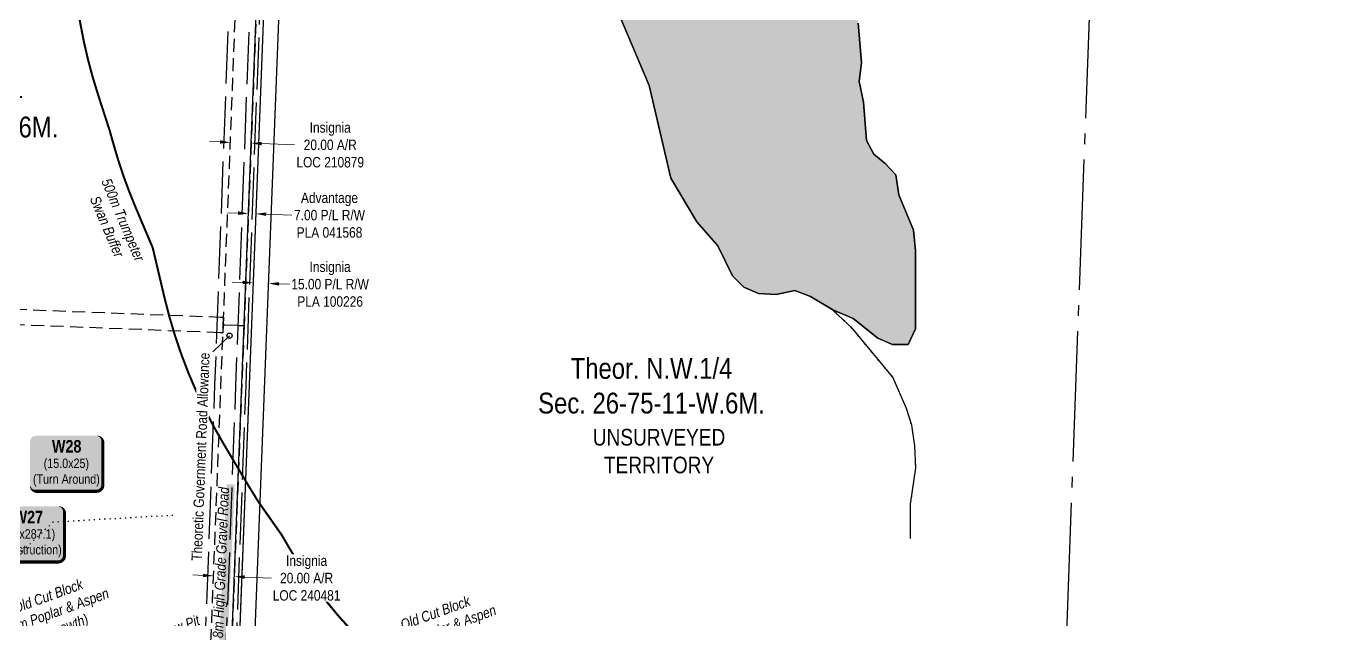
# Model space of a CAD drawing. Extents: x 333858 to 342713, y 6154085 to 6163590.
# Drawn here: x 335499 to 336762, y 6156683 to 6157253 of the extents above; entities that cross this region are included whole.
import ezdxf

# ---------------------------------------------------------------- set-up
doc = ezdxf.new("R2010")
doc.units = 0
doc.header["$LTSCALE"] = 5
doc.header["$PDSIZE"] = 0.5
for name, pattern in [('DASHDOT2', [12.7, 6.35, -3.175, 0, -3.175]), ('foc-ACCESSROAD', [3.75, 2.5, -1.25]), ('foc-QUARTERLINE', [33, 25, -3, 2, -3]), ('foc-TOPO', [1, 0.2, -0.8]), ('foc-UNSURVEYED', [12.5, 10, -2.5]), ('foc-WHEELTRACKS', [2, 0.4, -1.6])]:
    doc.linetypes.add(name, pattern=pattern)
doc.layers.get('Defpoints').update_dxf_attribs({"color": 9})
for name, color, linetype in [('AS-ROADS', 254, 'Continuous'), ('AS-WILDLIFE', 131, 'DASHDOT2'), ('C-SYMBOL', 7, 'Continuous'), ('F-AR', 190, 'foc-ACCESSROAD'), ('F-RW', 190, 'Continuous'), ('L-QSEC', 8, 'foc-QUARTERLINE'), ('L-ROAD-T', 7, 'Continuous'), ('L-UNS-T', 3, 'Continuous'), ('L-USEC', 7, 'foc-UNSURVEYED'), ('P-TEMP-BLOCKS', 250, 'Continuous'), ('SRD_Environmental_Z11', 7, 'Continuous'), ('T-VEGETATION CHANGE', 104, 'foc-TOPO'), ('T-WATER', 160, 'Continuous'), ('T-WATER-H', 133, 'Continuous'), ('T-WATER-P3', 160, 'foc-WHEELTRACKS')]:
    doc.layers.add(name, color=color, linetype=linetype)
for name, color, linetype, lineweight in [('F-AR-T', 190, 'Continuous', 9), ('F-RW-T', 190, 'Continuous', 9), ('T-TEXT', 48, 'Continuous', 18)]:
    doc.layers.add(name, color=color, linetype=linetype, lineweight=lineweight)
doc.styles.add('175L', font='ARIALN.TTF', dxfattribs={"height": 20})
doc.styles.add('80', font='ARIALN.TTF', dxfattribs={"height": 10})
doc.styles.add('80CG', font='ARIALN.TTF', dxfattribs={"height": 10})
doc.styles.add('80L', font='ARIALN.TTF', dxfattribs={"height": 10})
doc.styles.add('80LS', font='ARIALNI.TTF', dxfattribs={"height": 10})
doc.styles.add('BOLD', font='ARIALNB.TTF')
doc.styles.add('foc-LtypeFont', font='ARIALN.TTF', dxfattribs={"height": 7.35})
doc.linetypes.add('foc-TOPO-flowdirection-NOLINE', pattern='A,0,[">",foc-LtypeFont,S=0.3,R=0,X=0,Y=-0.945],-20,[">",foc-LtypeFont,S=0.3,R=0,X=0,Y=-0.945],0', length=20)
doc.dimstyles.new('Compass 5 000', dxfattribs={"dimscale": 5, "dimtxt": 9, "dimasz": 2, "dimexe": 0.2, "dimexo": 0.0625, "dimgap": 0.5, "dimtad": 0, "dimtih": 1, "dimtoh": 1, "dimzin": 0, "dimdsep": 46, "dimtxsty": '80CG', "dimcen": 0.1, "dimse1": 1, "dimse2": 1, "dimclrd": 256, "dimclrt": 256, "dimaunit": 1, "dimadec": 4, "dimazin": 0, "dimtfac": 0.06, "dimtofl": 0, "dimtmove": 0, "dimatfit": 1, "dimfxl": 0.2, "dimtolj": 1, "dimtzin": 0, "dimlwd": -1, "dimarcsym": 0})

# ---------------------------------------------------------------- blocks, each defined once
blk = doc.blocks.new('*D467')
at = {"layer": 'Defpoints', "color": 0, "transparency": 16777216}
for p in [(335716.5, 6157008), (335731.5, 6157007.4), (335731.5, 6157006.3)]:
    blk.add_point(p, dxfattribs=at)
at = {"layer": 'F-RW-T', "transparency": 16777216}
for p, q in [((335706.5, 6157007.3), (335696.5, 6157007.7)), ((335741.5, 6157006), (335751.5, 6157005.6))]:
    blk.add_line(p, q, dxfattribs=at)
for points in [[(335706.6, 6157009), (335706.4, 6157005.7), (335716.5, 6157006.9)], [(335741.5, 6157007.6), (335741.4, 6157004.3), (335731.5, 6157006.3)]]:
    blk.add_solid(points, dxfattribs=at)
at = {"layer": 'F-RW-T', "transparency": 16777216, "insert": (335790.5, 6157005.6), "char_height": 10, "attachment_point": 5, "style": '80CG'}
blk.add_mtext('\\A1;Insignia\\P15.00 P/L R/W\\PPLA 100226', dxfattribs=at)
blk = doc.blocks.new('*D479')
at = {"layer": 'Defpoints', "color": 0, "transparency": 16777216}
for p in [(335694.7, 6157141.3), (335714.7, 6157141.1), (335714.7, 6157140.5)]:
    blk.add_point(p, dxfattribs=at)
at = {"layer": 'F-AR-T', "transparency": 16777216}
for p, q in [((335684.7, 6157142.2), (335674.7, 6157142.6)), ((335724.7, 6157140.7), (335756.3, 6157139.4))]:
    blk.add_line(p, q, dxfattribs=at)
for points in [[(335684.8, 6157143.9), (335684.6, 6157140.6), (335694.7, 6157141.8)], [(335724.7, 6157142.3), (335724.6, 6157139), (335714.7, 6157141.1)]]:
    blk.add_solid(points, dxfattribs=at)
at = {"layer": 'F-AR-T', "transparency": 16777216, "insert": (335790.6, 6157139.4), "char_height": 10, "attachment_point": 5, "style": '80CG'}
blk.add_mtext('\\A1;Insignia\\P20.00 A/R\\PLOC 210879', dxfattribs=at)
blk = doc.blocks.new('*U492')
at = {"true_color": 0x99e6ff}
h = blk.add_hatch(color=141, dxfattribs=at)
edge = h.paths.add_edge_path()
edge.add_line((-29, -34.9), (29, -34.9))
edge.add_arc((29, -28.9), 6, 270, 360)
edge.add_line((35, -28.9), (35, 12.5))
edge.add_arc((29, 12.5), 6, 0, 90)
edge.add_line((29, 18.5), (-29, 18.5))
edge.add_arc((-29, 12.5), 6, 90, 180)
edge.add_line((-35, 12.5), (-35, -28.9))
edge.add_arc((-29, -28.9), 6, 180, 270)
at = {"color": 250, "flags": 128}
blk.add_lwpolyline([(-29, -34.9, 3, 3, 0), (29, -34.9, 3, 3, 0.414214), (35, -28.9, 3, 3, 0), (35, 12.5, 3, 0, 0.414214), (29, 18.5, 0, 0, 0), (-29, 18.5, 0, 0, 0.414214), (-35, 12.5, 0, 0, 0), (-35, -28.9, 0, 3, 0.414214)], format="xyseb", close=True, dxfattribs=at)
at = {"flags": 128}
blk.add_lwpolyline([(-24.2, -18.7, 0, 7.5, 0), (0, 0, 0, 0, 0)], format="xyseb", dxfattribs=at)
at = {"color": 250}
for tag, p, height, style in [('TEMP_AREA_W1_001', (-9.2, 2.2), 12, 'BOLD'), ('ENTER_TEXT_001', (-30.7, -12.5), 9, '80')]:
    blk.add_attdef(tag, p, '', height=height, dxfattribs=dict(at, style=style))
blk = doc.blocks.new('*D556')
at = {"layer": 'Defpoints', "color": 0, "transparency": 16777216}
for p in [(335719.1, 6157073.2), (335706.7, 6156936.1), (335713.7, 6156935.8)]:
    blk.add_point(p, dxfattribs=at)
at = {"layer": 'F-RW-T', "transparency": 16777216}
for p, q in [((335702.1, 6157073.9), (335692.1, 6157074.3)), ((335729, 6157072.8), (335753.7, 6157071.9))]:
    blk.add_line(p, q, dxfattribs=at)
for points in [[(335702.1, 6157075.6), (335702, 6157072.2), (335712.1, 6157073.5)], [(335729.1, 6157074.5), (335729, 6157071.2), (335719.1, 6157073.2)]]:
    blk.add_solid(points, dxfattribs=at)
at = {"layer": 'F-RW-T', "transparency": 16777216, "insert": (335789.9, 6157071.9), "char_height": 10, "attachment_point": 5, "style": '80CG'}
blk.add_mtext('\\A1;Advantage\\P7.00 P/L R/W\\PPLA 041568', dxfattribs=at)
blk = doc.blocks.new('*D651')
at = {"layer": 'Defpoints', "color": 0, "transparency": 16777216}
for p in [(335686.6, 6156932.1), (335706.5, 6156931.3), (335698.5, 6156724.7)]:
    blk.add_point(p, dxfattribs=at)
at = {"layer": 'F-AR-T', "transparency": 16777216}
for p, q in [((335668.5, 6156725.9), (335658.5, 6156726.3)), ((335708.5, 6156724.3), (335734.4, 6156723.3))]:
    blk.add_line(p, q, dxfattribs=at)
for points in [[(335668.6, 6156727.5), (335668.5, 6156724.2), (335678.5, 6156725.5)], [(335708.6, 6156726), (335708.4, 6156722.7), (335698.5, 6156724.7)]]:
    blk.add_solid(points, dxfattribs=at)
at = {"layer": 'F-AR-T', "transparency": 16777216, "insert": (335767.9, 6156723.3), "char_height": 10, "attachment_point": 5, "style": '80CG', "bg_fill": 3, "box_fill_scale": 1.1, "bg_fill_color": 256, "bg_fill_true_color": 13158600, "bg_fill_transparency": 0}
blk.add_mtext('\\A1;Insignia\\P20.00 A/R\\PLOC 240481', dxfattribs=at)

msp = doc.modelspace()

# ---------------------------------------------------------------- hatches: boundary and pattern name
at = {"layer": 'T-WATER-H'}
h = msp.add_hatch(color=256, dxfattribs=at)
h.dxf.hatch_style = 1
h.paths.add_polyline_path([(336038.96, 6157397.84), (336038.903, 6157398.175), (336042.898, 6157342.244), (336057.334, 6157297.579), (336063.874, 6157274.326), (336096.836, 6157196.423), (336117.812, 6157107.533), (336142.782, 6157065.584), (336162.758, 6157042.613), (336176.743, 6157013.649), (336187.729, 6157002.662), (336201.712, 6156996.67), (336218.692, 6156995.671), (336236.671, 6156999.665), (336251.652, 6156993.675), (336273.293, 6156981.022), (336292.603, 6156972.7), (336316.574, 6156953.724), (336330.559, 6156947.731), (336345.541, 6156947.732), (336352.531, 6156962.713), (336352.531, 6157037.621), (336350.533, 6157057.596), (336336.55, 6157091.554), (336333.553, 6157110.53), (336323.565, 6157121.517), (336312.578, 6157130.505), (336305.586, 6157143.49), (336302.589, 6157180.444), (336298.594, 6157200.421), (336300.591, 6157218.398), (336297.594, 6157256.351), (336291.547, 6157288.738), (336283.61, 6157331.259), (336280.998, 6157388.704)])

# ---------------------------------------------------------------- linework, layer by layer
at = {"layer": 'AS-ROADS', "flags": 128}
msp.add_lwpolyline([(335677.07, 6156407.773, 7.998, 7.998, 0), (335683.471, 6156552.18, 7.998, 7.998, 0), (335684.794, 6156584.904, 7.998, 7.998, 0), (335686.003, 6156623.478, 7.998, 7.998, 0), (335687.345, 6156649.5, 7.998, 7.998, 0), (335695.054, 6156813.346, 0, 0, 0)], format="xyseb", dxfattribs=at)
at = {"layer": 'AS-WILDLIFE', "const_width": 2, "flags": 128}
msp.add_lwpolyline([(335878.177, 6159015.63), (335862.984, 6159008.537), (335846.308, 6158999.977), (335829.965, 6158990.797), (335813.977, 6158981.01), (335798.368, 6158970.631), (335785.383, 6158961.642), (335769.719, 6158950.343), (335754.504, 6158938.448), (335739.759, 6158925.974), (335725.508, 6158912.94), (335711.771, 6158899.365), (335698.568, 6158885.269), (335685.92, 6158870.673), (335675.064, 6158857.639), (335662.952, 6158842.43), (335651.44, 6158826.761), (335640.546, 6158810.656), (335630.287, 6158794.14), (335620.678, 6158777.237), (335611.735, 6158759.973), (335603.469, 6158742.374), (335595.895, 6158724.467), (335589.022, 6158706.278), (335582.863, 6158687.837), (335577.869, 6158671.857), (335572.392, 6158653.043), (335567.656, 6158634.029), (335563.67, 6158614.844), (335560.439, 6158595.517), (335557.968, 6158576.079), (335556.261, 6158556.558), (335555.32, 6158536.986), (335555.148, 6158517.392), (335555.743, 6158497.806), (335556.743, 6158477.831), (335559.628, 6158443.692), (335562.413, 6158426.803), (335563.714, 6158400.353), (335566.62, 6158365.787), (335568.95, 6158348.746), (335552.16, 6158306.298), (335550.812, 6158302.309), (335545.817, 6158287.328), (335540.469, 6158270.275), (335535.734, 6158253.043), (335531.618, 6158235.652), (335528.127, 6158218.125), (335525.264, 6158200.484), (335523.034, 6158182.752), (335521.44, 6158164.952), (335520.483, 6158147.107), (335520.165, 6158129.238), (335520.166, 6158103.876), (335520.166, 6158049.371), (335520.374, 6158034.97), (335523.228, 6157994.137), (335525.292, 6157975.595), (335522.001, 6157956.96), (335519.441, 6157938.212), (335517.614, 6157919.377), (335516.525, 6157900.486), (335516.174, 6157881.567), (335516.175, 6157846.61), (335516.439, 6157830.373), (335517.23, 6157814.153), (335518.549, 6157797.967), (335520.392, 6157781.833), (335522.759, 6157765.767), (335527.233, 6157738.475), (335527.576, 6157725.45), (335527.092, 6157719.252), (335526.32, 6157676.315), (335526.962, 6157650.674), (335525.426, 6157603.056), (335525.492, 6157568.883), (335528.49, 6157485.984), (335529.809, 6157468.968), (335529.485, 6157452.607), (335529.733, 6157436.244), (335530.553, 6157419.9), (335531.945, 6157403.595), (335533.905, 6157387.348), (335536.432, 6157371.18), (335542.194, 6157337.762), (335544.417, 6157306.639), (335545.941, 6157289.48), (335548.055, 6157272.383), (335550.756, 6157255.369), (335554.043, 6157238.458), (335557.911, 6157221.671), (335562.354, 6157205.027), (335567.369, 6157188.546), (335578.85, 6157153.024), (335582.789, 6157139.021), (335587.293, 6157123.924), (335592.27, 6157108.977), (335597.717, 6157094.194), (335603.626, 6157079.589), (335620.14, 6157040.56), (335631.422, 6156992.752), (335636.153, 6156974.286), (335641.585, 6156956.013), (335647.71, 6156937.961), (335654.52, 6156920.156), (335662.003, 6156902.623), (335670.149, 6156885.389), (335678.947, 6156868.478), (335688.383, 6156851.914), (335713.354, 6156809.965), (335721.336, 6156797.009), (335743.846, 6156764.955), (335753.372, 6156748.703), (335763.537, 6156732.844), (335774.325, 6156717.401), (335785.719, 6156702.401), (335797.702, 6156687.866), (335810.254, 6156673.819), (335823.355, 6156660.283), (335834.34, 6156649.297), (335848.041, 6156636.107), (335862.234, 6156623.448), (335876.898, 6156611.338), (335892.012, 6156599.795), (335907.554, 6156588.835), (335923.502, 6156578.475), (335939.833, 6156568.729), (335956.523, 6156559.611), (335973.547, 6156551.135), (335990.882, 6156543.313), (336004.866, 6156537.32), (336020.407, 6156530.78), (336036.209, 6156524.896), (336052.244, 6156519.678), (336068.482, 6156515.135), (336084.896, 6156511.276), (336092.536, 6156507.006), (336119.714, 6156494.381), (336133.698, 6156488.387), (336150.738, 6156481.453), (336168.021, 6156475.151), (336185.525, 6156469.489), (336203.224, 6156464.475), (336221.097, 6156460.115), (336239.118, 6156456.417), (336257.263, 6156453.385), (336275.507, 6156451.022), (336293.825, 6156449.332), (336312.194, 6156448.318), (336330.587, 6156447.98), (336345.569, 6156447.981), (336382.336, 6156449.337), (336401.879, 6156451.167), (336421.335, 6156453.762), (336440.673, 6156457.119), (336457.177, 6156460.657)], dxfattribs=at)
at = {"layer": 'F-AR'}
for points in [[(335687.895, 6156966.518), (335704.852, 6157402.971), (335609.056, 6157738.32), (335289.32, 6158203.265), (335253.74, 6158259.196), (335222.248, 6158287.715), (334867.819, 6158469.333), (334869.555, 6158490.911), (335233.715, 6158304.308), (335269.161, 6158272.208), (335306.162, 6158214.063), (335627.384, 6157746.956), (335724.957, 6157405.389), (335707.877, 6156965.767)], [(335687.886, 6156966.519), (335687.6, 6156958.919), (335684.475, 6156959.04), (335373.696, 6156971.076), (335373.974, 6156978.551), (335374.263, 6156986.072), (335685.033, 6156974.021), (335688.186, 6156973.9), (335687.886, 6156966.519)]]:
    msp.add_lwpolyline(points, close=True, dxfattribs=at)
at = {"layer": 'F-AR', "flags": 128}
msp.add_lwpolyline([(335707.877, 6156965.767), (335682.967, 6156324.564), (335682.068, 6156301.416), (335628.903, 6156255.648), (335606.795, 6156202.064), (335603.715, 6156194.597), (335600.915, 6156195.314), (335598.983, 6156195.808), (335591.374, 6156197.756), (335574.302, 6156202.07), (335559.35, 6156205.849), (335552.051, 6156207.694), (335586.099, 6156208.748), (335587.946, 6156208.806), (335588.478, 6156210.095), (335612.238, 6156267.687), (335650.164, 6156300.335), (335662.939, 6156324.136), (335687.895, 6156966.518)], close=True, dxfattribs=at)
at = {"layer": 'F-RW'}
msp.add_lwpolyline([(335731.995, 6157406.249), (335715.232, 6156974.784), (335697.007, 6156505.64), (335696.273, 6156486.756), (335714.31, 6156475.535), (335842.863, 6156395.528), (335894.256, 6156344.012), (336313.241, 6156152.544), (336506.16, 6156065.377), (336505.562, 6156049.19), (336307.036, 6156138.891), (335885.552, 6156331.501), (335833.478, 6156383.743), (335688.764, 6156473.765), (335690.013, 6156505.904), (335724.957, 6157405.389)], dxfattribs=at)
at = {"layer": 'F-RW', "flags": 128}
for points in [[(335731.995, 6157406.249), (335696.273, 6156486.756), (335842.874, 6156395.56), (335894.256, 6156344.012), (336313.241, 6156152.544), (336707.563, 6155974.376), (336721.653, 6155967.97), (336874.605, 6156078.015), (336877.942, 6156168.666), (336874.846, 6156328.911), (336949.031, 6156395.923), (337118.466, 6156387.314), (337187.202, 6156449.401), (337278.884, 6156532.224), (337289.635, 6156545.597)], [(337270.959, 6156546.302), (337267.944, 6156542.552), (337165.725, 6156450.21), (337113.021, 6156402.606), (336943.588, 6156411.215), (336859.736, 6156335.472), (336862.955, 6156169.218), (336859.888, 6156085.902), (336717.143, 6155983.2), (336712.516, 6155985.304), (336318.204, 6156163.467), (335901.219, 6156354.021), (335850.391, 6156405.014), (335711.463, 6156491.436), (335747.073, 6157408.066)]]:
    msp.add_lwpolyline(points, dxfattribs=at)
at = {"layer": 'L-QSEC', "flags": 128}
msp.add_lwpolyline([(336491.809, 6156505.669), (336520.419, 6157279.615)], dxfattribs=at)
at = {"layer": 'L-USEC', "flags": 128}
for points in [[(335694.543, 6157310.788), (335679.584, 6156908.825), (335664.623, 6156506.862)], [(335714.642, 6157310.04), (335699.683, 6156908.077), (335684.722, 6156506.114)], [(335694.771, 6156505.725), (335709.731, 6156907.688), (335724.691, 6157309.65)]]:
    msp.add_lwpolyline(points, dxfattribs=at)
at = {"layer": 'SRD_Environmental_Z11'}
msp.add_lwpolyline([(336297.594, 6157256.351), (336300.591, 6157218.398), (336298.594, 6157200.421), (336302.589, 6157180.444), (336305.586, 6157143.49), (336312.578, 6157130.505), (336323.565, 6157121.517), (336333.553, 6157110.53), (336336.55, 6157091.554), (336350.533, 6157057.596), (336352.531, 6157037.621), (336352.531, 6156962.713), (336345.541, 6156947.732), (336330.559, 6156947.731), (336316.574, 6156953.724), (336292.603, 6156972.7), (336273.293, 6156981.022), (336251.652, 6156993.675), (336236.671, 6156999.665), (336218.692, 6156995.671), (336201.712, 6156996.67), (336187.729, 6157002.662), (336176.743, 6157013.649), (336162.758, 6157042.613), (336142.782, 6157065.584), (336117.812, 6157107.533), (336096.836, 6157196.423), (336063.874, 6157274.326)], dxfattribs=at)
at = {"layer": 'T-VEGETATION CHANGE', "flags": 128}
msp.add_lwpolyline([(335639.554, 6156783.52), (335524.288, 6156776.938), (335446.347, 6156703.43), (335403.534, 6156626.631), (335364.015, 6156578.358), (335325.593, 6156557.512), (335305.833, 6156498.267), (335360.722, 6156454.382), (335362.696, 6156418.205)], dxfattribs=at)
at = {"layer": 'T-WATER'}
msp.add_lwpolyline([(336063.874, 6157274.326), (336096.836, 6157196.423), (336117.812, 6157107.533), (336142.782, 6157065.584), (336162.758, 6157042.613), (336176.743, 6157013.649), (336187.729, 6157002.662), (336201.712, 6156996.67), (336218.692, 6156995.671), (336236.671, 6156999.665), (336251.652, 6156993.675), (336273.293, 6156981.022), (336292.603, 6156972.7), (336316.574, 6156953.724), (336330.559, 6156947.731), (336345.541, 6156947.732), (336352.531, 6156962.713), (336352.531, 6157037.621), (336350.533, 6157057.596), (336336.55, 6157091.554), (336333.553, 6157110.53), (336323.565, 6157121.517), (336312.578, 6157130.505), (336305.586, 6157143.49), (336302.589, 6157180.444), (336298.594, 6157200.421), (336300.591, 6157218.398), (336297.594, 6157256.351)], dxfattribs=at)
at = {"layer": 'T-WATER-P3', "flags": 128}
msp.add_lwpolyline([(336347.938, 6156761.323), (336347.937, 6156794.289), (336352.932, 6156829.252), (336351.933, 6156850.231), (336348.936, 6156870.21), (336343.94, 6156886.192), (336330.953, 6156916.162), (336291.991, 6156963.113), (336273.676, 6156980.428)], dxfattribs=at)
at = {"layer": 'T-WATER-P3', "linetype": 'foc-TOPO-flowdirection-NOLINE', "flags": 128}
msp.add_lwpolyline([(336347.938, 6156761.323), (336347.937, 6156794.289), (336352.932, 6156829.252), (336351.933, 6156850.231), (336348.936, 6156870.21), (336343.94, 6156886.192), (336330.953, 6156916.162), (336291.991, 6156963.113), (336273.676, 6156980.428)], dxfattribs=at)

# ---------------------------------------------------------------- block references
at = {"layer": 'P-TEMP-BLOCKS'}
ref = msp.add_blockref('*U492', (335537.225, 6156841.588), dxfattribs=dict(at, xscale=0.99980306, yscale=0.99980306, zscale=0.99980306))
ref.add_attrib('TEMP_AREA_W1_001', 'W28', (335523.377, 6156843.934), dxfattribs={"layer": '0', "color": 250, "height": 11.9976, "style": 'BOLD'})
ref.add_attrib('ENTER_TEXT_001', '(15.0x25)', (335515.453, 6156829.121), dxfattribs={"layer": '0', "color": 250, "height": 8.9982, "style": '80'})
ref.add_attrib('ENTER_TEXT_002', '(Turn Around)', (335505.148, 6156813.97), dxfattribs={"layer": '0', "color": 250, "height": 8.99823, "style": '80'})
ref = msp.add_blockref('*U492', (335500.409, 6156773.697), dxfattribs=dict(at, xscale=0.99980306, yscale=0.99980306, zscale=0.99980306))
ref.add_attrib('TEMP_AREA_W1_001', 'W27', (335486.566, 6156775.941), dxfattribs={"layer": '0', "color": 250, "height": 11.9976, "style": 'BOLD'})
ref.add_attrib('ENTER_TEXT_001', '(5.0x287.1)', (335474.339, 6156761.229), dxfattribs={"layer": '0', "color": 250, "height": 8.99823, "style": '80'})
ref.add_attrib('ENTER_TEXT_002', '(Construction)', (335468.047, 6156746.073), dxfattribs={"layer": '0', "color": 250, "height": 8.99823, "style": '80'})

# ---------------------------------------------------------------- texts
at = {"layer": 'AS-WILDLIFE', "insert": (335579.565, 6157108.809), "char_height": 9.99806, "attachment_point": 1, "rotation": 292.933919, "style": '80L'}
msp.add_mtext_dynamic_manual_height_columns('\\pi0.45728;{\\fArial Narrow|b0|i1|c0|p34;500m Trumpeter \\P\\pi11.601;Swan Buffer}', width=85.77531, gutter_width=50, heights=[0], dxfattribs=at)
at = {"layer": 'T-TEXT', "char_height": 9.99803, "width": 110.60345, "attachment_point": 2, "rotation": 20, "style": '80LS'}
for insert in [(335517.894, 6156710.827), (335889.735, 6156694.654)]:
    msp.add_mtext('Old Cut Block\\P{\\C110;10cm Poplar & Aspen\\P(Regrowth)}', dxfattribs=dict(at, insert=insert))

# ---------------------------------------------------------------- dimensions: what is measured, and where the dimension line sits
at = {"layer": 'F-AR-T'}
dim = msp.add_linear_dim(base=(335714.688, 6157141.056), p1=(335694.686, 6157141.302), p2=(335714.667, 6157140.526), angle=357.775111, text='Insignia\\P20.00 A/R\\PLOC 210879', dimstyle='Compass 5 000', dxfattribs=at)
dim.commit()
dim.dimension.update_dxf_attribs({"geometry": '*D479', "text_midpoint": (335790.597, 6157139.44), "dimtype": 161})
at = {"layer": 'F-RW-T'}
dim = msp.add_aligned_dim(p1=(335716.523, 6157008.014), p2=(335731.509, 6157007.431), distance=-1.083, text='Insignia\\P15.00 P/L R/W\\PPLA 100226', dimstyle='Compass 5 000', dxfattribs=at)
dim.commit()
dim.dimension.update_dxf_attribs({"geometry": '*D467', "text_midpoint": (335790.538, 6157005.573)})

# ---------------------------------------------------------------- next in the draw order: texts
at = {"layer": 'C-SYMBOL', "color": 3, "char_height": 19.99587, "width": 215.93985, "attachment_point": 2, "style": '175L', "bg_fill": 3, "box_fill_scale": 1.2, "bg_fill_color": 256, "bg_fill_transparency": 0}
for s, insert in [('Theor. N.E.1/4\\PSec. 27-75-11-W.6M.', (335420.686, 6157199.932)), ('Theor. N.W.1/4\\PSec. 26-75-11-W.6M.', (336099.093, 6156934.736))]:
    msp.add_mtext(s, dxfattribs=dict(at, insert=insert))
at = {"layer": 'L-ROAD-T', "linetype": 'Continuous', "insert": (335661.068, 6156840.143), "char_height": 9.99794, "width": 199.50627, "attachment_point": 2, "rotation": 87.840242, "style": '80L', "bg_fill": 3, "box_fill_scale": 1.15, "bg_fill_color": 256, "bg_fill_true_color": 256, "bg_fill_transparency": 0}
msp.add_mtext('Theoretic Government Road Allowance', dxfattribs=at)
at = {"layer": 'L-UNS-T', "color": 3, "insert": (336106.317, 6156845.18), "char_height": 15.9967, "attachment_point": 5, "style": '80L', "bg_fill": 3, "box_fill_scale": 1.15, "bg_fill_color": 256, "bg_fill_true_color": 256, "bg_fill_transparency": 0}
msp.add_mtext_dynamic_manual_height_columns('UNSURVEYED TERRITORY', width=126.41375, gutter_width=47.5, heights=[0], dxfattribs=at)

# ---------------------------------------------------------------- next in the draw order: dimensions: what is measured, and where the dimension line sits
at = {"layer": 'F-AR-T'}
dim = msp.add_linear_dim(base=(335698.513, 6156724.711), p1=(335686.559, 6156932.112), p2=(335706.541, 6156931.335), angle=357.775225, text='Insignia\\P20.00 A/R\\PLOC 240481', dimstyle='Compass 5 000', override={"dimtfill": 1}, dxfattribs=at)
dim.commit()
dim.dimension.update_dxf_attribs({"geometry": '*D651', "text_midpoint": (335767.915, 6156723.316), "dimtype": 161})

# ---------------------------------------------------------------- next in the draw order: leaders
at = {"layer": 'L-ROAD-T', "linetype": 'Continuous'}
msp.add_leader([(335693.924, 6156956.119), (335677.81, 6156940.538)], dimstyle='Compass 5 000', override={"dimasz": 1, "dimldrblk": 'DotBlank'}, dxfattribs=at)

# ---------------------------------------------------------------- next in the draw order: texts
at = {"layer": 'T-TEXT', "insert": (335677.608, 6156665.936), "char_height": 9.99803, "attachment_point": 1, "rotation": 87.684847, "style": '80L'}
msp.add_mtext_dynamic_manual_height_columns('{\\fArial Narrow|b0|i1|c0|p34;8m High Grade Gravel Road}', width=145.8367, gutter_width=50, heights=[0], dxfattribs=at)
at = {"layer": 'T-TEXT', "insert": (335628.173, 6156675.568), "char_height": 9.99803, "width": 137.42144, "attachment_point": 2, "rotation": 20, "style": '80LS'}
msp.add_mtext('Old Borrow Pit', dxfattribs=at)

# ---------------------------------------------------------------- next in the draw order: dimensions: what is measured, and where the dimension line sits
at = {"layer": 'F-RW-T'}
dim = msp.add_linear_dim(base=(335719.057, 6157073.238), p1=(335706.725, 6156936.116), p2=(335713.72, 6156935.844), angle=357.775225, text='Advantage\\P7.00 P/L R/W\\PPLA 041568', dimstyle='Compass 5 000', dxfattribs=at)
dim.commit()
dim.dimension.update_dxf_attribs({"geometry": '*D556', "text_midpoint": (335789.944, 6157071.892), "dimtype": 161})

doc.saveas('drawing.dxf')
